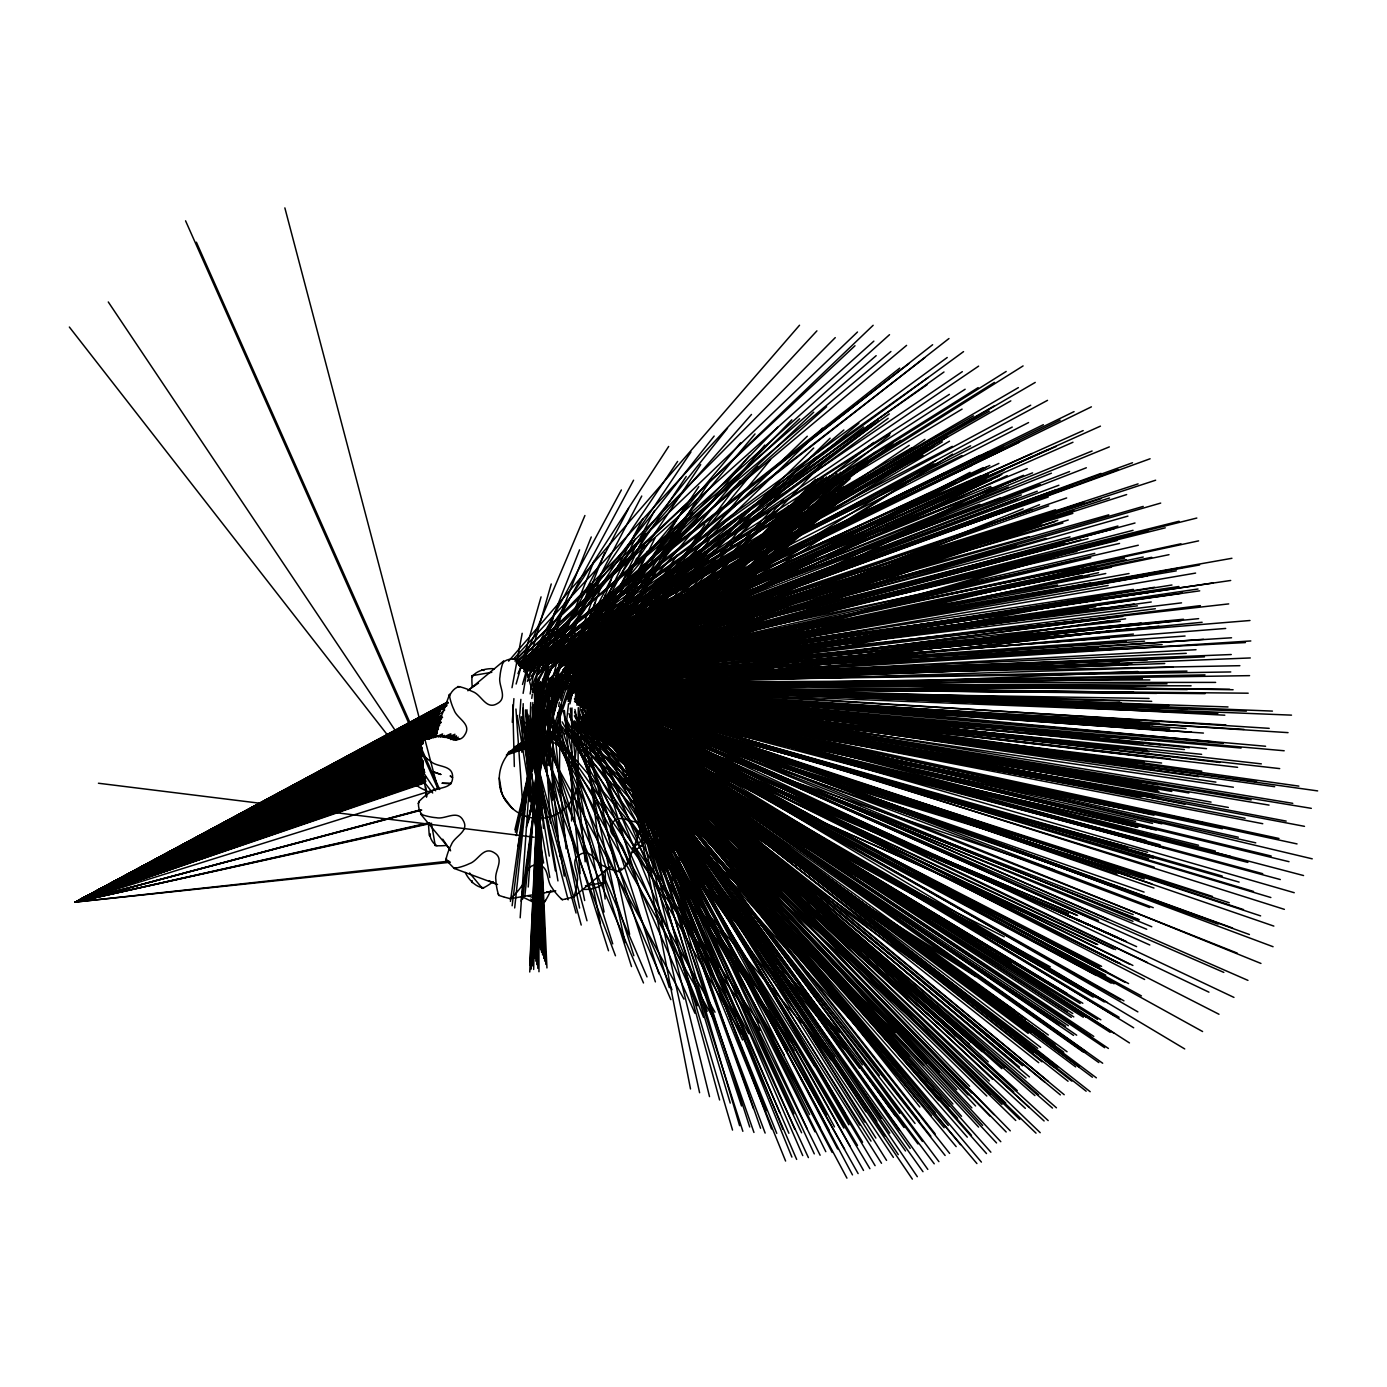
<?xml version="1.0" encoding="UTF-8"?>
<svg xmlns="http://www.w3.org/2000/svg" width="1387" height="1387" viewBox="0 0 1387 1387"><rect width="100%" height="100%" fill="white"/><g stroke="black" fill="none" stroke-linecap="round" stroke-linejoin="round"><path stroke-width="1.5" d="M537.792 968.299L538.537 686.236M538.607 664.702C533.249 648.873 550.448 658.842 555.459 661.495L970.64 445.834M571.6 820.983L571.964 707.942M577.946 809.054L578.275 707.595M650.451 761.914L658.253 807.442L657.143 806.176A62.918 62.918 0 0 0 650.243 799.467A50.938 50.938 0 0 0 646.602 796.727C639.788 790.382 624.063 793.572 624.635 780.777C624.566 767.965 640.153 771.779 647.226 765.711A50.955 50.955 0 0 0 650.954 763.11A62.935 62.935 0 0 0 658.131 756.695L658.166 750.263L656.432 743.813L628.19 709.832M565.22 750.003L573.663 761.082A15.188 5.825 67 0 1 575.64 765.572L577.98 780.101M536.769 964.606L539.04 686.288M539.214 664.72L539.283 656.086M552.199 800.178L553.188 707.231M559.273 791.977L560.192 706.572M535.815 961.174L539.543 686.392M539.838 664.754L539.959 656.086M610.696 693.153C600.051 694.87 595.006 712.433 583.129 705.411C571.184 697.73 585.21 684.537 580.997 673.787A62.9 62.9 0 0 0 579.02 664.373L578.552 662.743L567.023 659.414L521.495 667.216M658.236 750.592L659.31 755.482L658.149 756.695L658.166 750.263M534.897 957.966L540.046 686.288M540.462 664.72L540.618 656.103M499.268 777.934L501.626 792.514M533.648 969.461L540.497 688.524M541.086 664.754L541.294 656.12L540.375 664.72M521.824 752.222L523.228 703.677M529.435 746.726L530.701 702.568M532.261 771.241L534.134 704.648M532.868 966.063L541.017 688.42M541.953 656.138L541.71 664.737L994.531 405.732M539.578 763.613L541.277 703.764M532.868 965.283L541.311 688.576M542.022 664.789L542.3 656.138M531.949 962.457L541.502 688.507M542.317 664.789L542.629 656.155M531.637 961.035L541.762 688.593M542.646 664.806L542.958 656.155M661.495 783.846L661.443 773.044L660.021 772.126L661.443 773.374M530.701 754.996L532.868 702.515M538.156 747.177L539.959 703.59M530.892 969.392L542.126 688.576L530.77 968.594M543.167 662.657L543.427 656.172L542.352 664.72M543.357 662.657L543.635 656.19M540.497 770.721L543.392 703.781M548.194 765.433L550.795 705.151M421.059 762.209C416.759 768.034 413.153 779.529 417.227 785.961A62.9 62.9 0 0 0 425.722 790.486A50.955 50.955 0 0 0 427.144 791.058M529.782 965.335L542.473 688.628M543.669 662.691L543.964 656.207M529.747 971.992L542.802 688.663M543.999 662.709L544.293 656.224L545.542 657.646L952.332 446.354M661.46 784.383L656.172 795.895M472.273 686.998A62.918 62.918 0 0 1 471.944 677.376C475.342 670.597 487.322 667.962 494.431 668.811M582.817 889.275C589.943 890.142 601.871 887.489 605.304 880.71A62.9 62.9 0 0 0 604.975 871.105M426.78 796.173L418.978 750.644L422.324 739.115L423.937 738.63A62.9 62.9 0 0 1 433.368 736.67A50.938 50.938 0 0 1 437.911 736.306C447.047 734.573 458.646 745.669 464.992 734.538C471.892 723.754 456.704 718.657 453.965 709.745A50.955 50.955 0 0 1 452.179 705.55A62.9 62.9 0 0 1 449.544 696.291C450.532 692.408 455.404 686.842 459.513 686.704A62.918 62.918 0 0 1 468.65 689.72M565.463 899.036L573.854 896.852L574.391 895.256A62.918 62.918 0 0 0 576.749 885.912A50.955 50.955 0 0 0 577.287 881.404C579.385 872.336 568.774 860.287 580.13 854.409C591.191 847.942 595.682 863.338 604.472 866.424A50.938 50.938 0 0 0 608.598 868.366A62.918 62.918 0 0 0 617.735 871.365C621.844 871.261 626.716 865.679 627.704 861.795A62.918 62.918 0 0 0 625.069 852.537A50.972 50.972 0 0 0 623.283 848.359C620.561 839.447 605.356 834.333 612.256 823.549C618.602 812.435 630.201 823.514 639.338 821.797A50.938 50.938 0 0 0 643.88 821.416A62.9 62.9 0 0 0 653.294 819.44L655.132 818.347M512.271 722.35L513.901 698.615M519.882 713.872L520.871 699.377M520.177 917.795L536.648 679.682M537.688 664.668L538.624 656.086M528.239 887.021L542.577 679.838M543.617 664.72L543.912 660.403L532.4 666.349M574.218 769.022L580.39 705.446M514.681 907.965L538.797 679.786M524.823 896.245L547.224 684.346M556.985 742.513L561.354 704.423M565.029 734.347L568.549 703.712M512.132 905.78L540.219 681.78M522.656 899.036L549.512 684.675M531.776 698.389L532.331 694.211M539.214 699.325L540.653 688.541M540.947 712.138L542.646 699.533M549.235 704.388L549.737 700.678M510.433 901.411L540.757 681.797M543.409 662.622L544.293 656.224M521.2 901.221L550.76 687.033M541.398 699.499L541.936 695.823M548.506 700.487L550.379 687.883M550.275 711.67L551.905 700.886M558.666 706.382L559.308 702.169M523.124 693.361L527.58 667.026M530.163 693.933L536.197 658.253M518.149 846.365L546.807 677.879M530.094 812.314L553.066 677.237M511.994 687.709L522.188 633.304M471.927 677.376L472.291 675.504M604.94 882.583L605.304 880.71M516.241 835.633L548.975 677.931M528.308 822.023L557.713 680.341M569.936 703.868L573.472 687.64M576.871 705.133L582.384 679.734M429.571 835.841L430.039 833.76C429.346 837.661 433.368 844.302 436.957 845.741A62.918 62.918 0 0 0 446.579 845.394M515.357 832.252L550.466 678.208M527.216 825.022L560.105 680.722M446.562 860.547L446.285 858.154A62.918 62.918 0 0 1 449.284 849.017A50.938 50.938 0 0 1 451.243 844.908C454.329 836.118 469.725 831.611 463.258 820.567C457.381 809.193 445.366 819.786 436.264 817.706A50.955 50.955 0 0 1 431.756 817.151A62.9 62.9 0 0 1 422.411 814.81C419.377 812.453 417.4 804.928 419.099 801.391A62.9 62.9 0 0 1 426.277 794.976A50.955 50.955 0 0 1 430.022 792.393C437.078 786.325 452.665 790.122 452.595 777.327C453.185 764.532 437.46 767.704 430.646 761.359A50.972 50.972 0 0 1 427.005 758.62M656.432 743.813L654.837 743.276A62.918 62.918 0 0 0 645.492 740.918A50.955 50.955 0 0 0 640.985 740.381L621.168 742.964L616.209 740.641L612.551 733.983L613.921 727.221L622.902 718.154L627.947 709.086L631.345 698.302L629.126 695.806L623.023 689.634L579.714 673.631M658.184 807.771L657.143 806.176M514.872 829.859L551.402 678.33M526.419 827.398L561.683 681.104M541.155 695.251L555.424 636.633M548.628 696.066L564.474 630.981M551.471 698.823L562.359 654.439M558.597 699.828L571.6 646.775M658.097 808.084L655.305 817.845M550.812 696.534L565.844 638.575M557.418 699.464L575.224 630.773M560.764 700.262L572.346 655.444M568.167 701.423L581.396 650.278M532.539 692.182L554.852 611.944M539.63 692.702L564.544 603.137M532.296 767.618L558.458 673.857M548.645 732.821L565.376 672.886M516.12 684.034L541.069 596.861M522.5 684.432L551.246 583.962M578.275 705.428L599.479 638.627M534.394 757.267L560.868 674.186M548.576 743.38L569.936 676.353M535.365 754.216L562.428 674.637M548.645 746.83L572.328 677.203M478.48 683.15L468.511 689.911A50.955 50.955 0 0 1 472.776 691.662C481.566 694.783 486.057 710.144 497.101 703.694C508.474 697.8 497.881 685.785 499.961 676.7A50.955 50.955 0 0 1 500.516 672.175A62.9 62.9 0 0 1 502.857 662.847C505.128 659.588 512.809 657.993 516.276 659.518A65.31 65.31 0 0 1 519.692 663.073A59.329 59.329 0 0 1 522.691 666.714A50.955 50.955 0 0 1 525.274 670.441C531.186 677.914 527.996 694.402 541.71 693.049C553.448 692.078 549.911 677.636 556.308 671.065A50.972 50.972 0 0 1 559.048 667.442A62.9 62.9 0 0 1 565.757 660.524M647.833 722.54L647.209 724.343C647.885 720.442 643.845 713.82 640.291 712.363A62.9 62.9 0 0 0 630.669 712.693A50.92 50.92 0 0 0 629.161 712.918M536.11 752.049L563.434 674.88M548.541 749.483L573.975 677.619M560.747 698.164L595.179 602.114M567.872 699.031L605.252 594.78M550.674 694.454L590.446 583.719M558.163 695.182L600.155 578.258M569.294 701.718L604.645 605.599M576.697 702.793L614.25 600.744M415.805 785.059L422.064 768.103M433.212 737.953L449.665 694.159M627.565 863.945L644.036 820.133M654.473 791.873L661.443 773.044M560.348 695.823L600.883 587.29M566.746 698.58L611.095 579.818M542.386 691.315L593.948 561.215M549.495 691.818L604.645 552.633M527.337 681.364L579.575 549.841M530.736 689.356L591.261 536.96M564.526 688.75L571.132 672.106M585.193 654.404L578.552 671.083L1160.694 503.082M517.992 673.649L584.915 515.513M418.146 803.593L419.099 801.391M570.594 679.751L574.409 671.065M586.84 666.159L582.956 674.984L613.956 616.088M573.403 677.463L576.108 671.637M588.053 670.285L585.383 676.041L623.63 609.344M569.485 699.603L636.702 558.163M575.709 702.29L647.469 551.28M577.807 703.192L644.175 564.353M538.312 664.737C541.988 648.37 528.308 657.819 527.199 666.159L523.367 668.153M575.328 675.798L577.148 672.001M588.625 673.388L586.996 676.787L628.103 608.217M560.591 693.812L635.107 538.971M567.179 696.378L645.406 533.822M433.333 736.913L435.969 731.486M619.382 871.782L621.133 868.158M636.893 835.633L639.528 830.224M640.413 828.42L643.915 821.191M568.341 699.187L644.209 544.762M574.547 701.718L655.115 537.792M502.84 662.83L503.706 661.148M573.524 896.938L574.391 895.256M436.073 733.706A50.938 50.938 0 0 1 435.154 732.492A62.9 62.9 0 0 1 430.039 724.343C429.762 716.767 438.448 708.497 445.244 705.688M647.833 835.546L647.209 833.76A62.9 62.9 0 0 0 642.112 825.594A50.955 50.955 0 0 0 641.158 824.381M535.451 686.634L628.588 508.544M542.092 686.582L641.748 496.026M647.677 835.841L645.44 839.95M553.621 688.802L642.996 518.582M558.77 692.98L654.612 510.451M581.188 680.584L589.128 677.116L638.505 583.286M523.662 671.499L621.376 489.94M527.649 676.995L633.582 480.197M641.713 596.566L594.035 679.699L677.203 555.008M645.111 840.522L641.973 845.654L632.004 852.416M577.061 702.949L683.618 524.043M643.967 601.611L596.358 681.017L689.876 551.246M568.601 697.089L686.114 504.521M575.033 699.447L696.863 499.788M575.917 702.377L692.512 512.306M580.754 673.753L587.984 677.272L631.12 607.315M645.163 605.269L597.884 681.936L695.702 551.61M533.284 901.897L544.623 901.862L545.542 900.44A62.918 62.918 0 0 0 550.05 891.945A50.955 50.955 0 0 0 550.639 890.523M523.922 669.175L668.673 446.441M548.663 682.803L686.218 476.452M554.263 684.259L700.695 464.61M561.995 692.217L698.805 486.646M567.994 694.246L711.167 479.122M576.992 691.125L600.432 681.277L704.891 524.65M529.886 680.566L677.619 461.42M536.977 680.376L690.951 451.989M658.149 756.695L659.241 755.152M709.416 539.699L605.131 684.415L749.327 508.856M576.177 700.192L739.93 480.908M608.633 684.276L712.519 545.854M598.82 682.525L699.585 551.714M610.089 685.386L714.218 550.206M526.228 673.354L714.166 436.055M530.978 676.388L727.516 428.219M569.866 695.494L757.666 466.396M574.409 698.892L770.583 459.548M690.501 1088.968L611.736 685.455L778.246 482.711M558.753 684.849L749.205 455.994M562.914 687.675L764.792 445.088M542.768 679.179L740.658 442.8M550.084 678.763L755.013 433.94M508.596 661.148L799.536 325.234M532.955 656.224L520.246 663.784M544.293 901.879L545.542 900.44M524.858 672.435L751.494 414.453M608.754 684.398L764.185 508.509M844.423 470.921L616.209 689.148L783.534 499.805M610.228 685.507L770.999 510.572M788.475 505.822L619.746 689.408L836.17 483.005M513.207 659.397L816.908 330.869M611.147 686.201L775.524 511.786M621.151 690.674L789.74 511.768M611.736 685.455L829.339 456.219M840.782 472.256L616.209 689.148L815.504 479.313M836.985 473.574L616.209 689.148L817.949 478.931M538.52 674.169L777.639 427.196M544.675 675.157L791.873 419.828M833.344 474.805L616.209 689.148L820.619 478.376M829.946 475.88L616.209 689.148L823.618 477.665M514.906 661.062L835.269 337.613M575.813 700.071L816.076 457.242M616.209 689.148L826.652 476.851M565.636 689.998L813.718 448.036M569.554 692.39L830.12 438.223M556.36 678.451L807.286 436.246M560.677 680.93L822.526 428.15M515.877 659.033L857.495 332.013M519.397 663.905L873.151 325.286M531.013 672.279L799.623 418.735M537.272 673.146L813.718 412.199M839.256 482.121L619.868 689.512L850.144 478.654M516.71 662.709L854.999 345.744M842.845 481.046L619.885 689.512L846.694 479.815M844.458 486.698L622.85 689.322L847.942 485.693M516.033 662.102L873.862 341.133M889.518 334.7L520.818 665.431L532.227 659.137M855.363 483.387L621.272 690.813L851.358 484.652M621.272 690.813L853.022 484.132M529.574 670.927L826.617 406.755M851.843 488.432L622.122 691.61L855.19 487.426M415.788 773.374L417.227 772.126A62.918 62.918 0 0 1 418.649 771.259M567.023 659.414L565.74 660.524L567.335 659.484M504.417 897.146L510.225 898.689L511.508 897.58A62.918 62.918 0 0 0 518.201 890.662A50.938 50.938 0 0 0 520.94 887.021C527.285 880.208 524.113 864.482 536.89 865.072C549.703 865.003 545.889 880.554 551.957 887.645A50.955 50.955 0 0 0 554.557 891.39A62.918 62.918 0 0 0 560.972 898.568L562.186 899.73M519.969 663.211L876.168 355.679M554.28 672.851L843.851 430.005M558.77 674.966L858.882 423.295M517.646 663.836L890.922 351.5M522.188 667.026L906.595 345.38M429.259 722.835L444.707 710.005M467.87 690.761L503.394 661.235M573.854 896.852L609.378 867.343M632.541 848.081L647.989 835.251L647.209 833.76M573.368 693.309L876.029 451.763M575.414 696.551L892.985 443.112M520.108 666.575L899.73 368.127M521.668 666.419L932.636 344.722M529.799 666.627L948.968 338.532M565.133 682.733L873.706 442.418M567.56 686.062L889.639 435.258M519.241 665.639L909.092 363.481M525.257 667.355L924.782 357.69M548.784 669.869L863.581 426.953M555.025 670.51L878.439 420.954M541.138 667.979L873.498 423.885M547.622 668.413L888.183 418.319M522.986 667.997L947.234 357.499M532.747 666.922L963.549 351.622M537.913 667.234L889.292 413.915M522.604 666.315L928.284 377.455M530.181 666.644L943.992 371.993M523.575 667.632L927.192 384.632M529.643 665.985L962.335 371.664M539.3 664.962L978.633 366.116M602.079 872.683L610.401 867.048M563.503 677.706L909.248 445.331M566.052 680.584L924.921 439.402M577.096 698.684L933.399 465.182M527.806 666.193L949.384 394.359M965.144 389.244L537.168 665.223L530.025 660.489L537.515 664.824M509.896 898.603L511.508 897.58M890.229 433.507L544.623 656.242L545.542 657.646L900.874 440.32M415.805 773.044L417.227 772.126M532.868 666.766L978.147 387.632M539.023 664.616L1006.199 371.456M546.097 663.471L994.444 382.413M548.992 663.437L1023.086 365.925M571.548 687.865L936.156 460.345M571.895 691.68L952.54 454.138M561.943 672.626L926.897 447.151M564.509 675.296L942.38 441.846M532.955 666.02L962.093 409.096M559.967 667.476L934.197 446.163M562.602 670.008L949.506 441.187M552.026 665.049L932.792 441.343M558.476 665.327L947.928 436.524M548.645 663.766L944.738 431.392M545.889 663.211L1018.387 387.614M555.754 662.084L1035.239 382.413M912.091 447.637L546.409 659.068L961.867 455.595M973.466 415.857L533.354 666.714L542.906 661.686M546.27 663.662L989.295 411.159M553.136 662.535L1010.828 400.86M549.131 659.449L923.014 455.456M450.376 862.263L75.644 902.053L446.943 702.325M519.293 663.402L532.625 656.242L551.454 663.194M447.897 861.24L75.644 902.053L447.481 702.307M519.934 663.367L533.284 656.207L533.718 666.974M1030.714 405.212L552.91 662.258L1012.25 427.075M1047.532 400.34L562.81 661.114L1074.075 411.61M431.6 823.254L75.644 902.053L448.018 702.273M518.669 664.373L533.943 656.172L534.342 666.991M428.34 823.41L75.644 902.053L447.741 702.654M429.485 822.682L75.644 902.053L447.29 703.088M519.379 664.321L534.949 656.138L535.209 664.754M421.717 810.043L75.644 902.053L447.55 703.07M520.021 664.304L535.278 656.138L535.503 664.789M420.729 809.991L75.644 902.053L448.088 703.053M518.755 665.292L535.954 656.12L536.11 664.754M419.914 809.991L75.644 902.053L445.192 704.891M519.414 665.171L536.613 656.103L536.734 664.737M284.855 207.894L437.859 788.648L75.644 902.053L445.73 704.873M520.125 665.24L531.568 659.137M424.301 783.083L75.644 902.053L445.973 704.873M425.497 781.991L75.644 902.053L446.25 704.873M425.93 781.141L75.644 902.053L446.787 704.873M520.472 665.569L532.556 659.137M425.046 780.725L75.644 902.053L445.799 705.688M520.212 666.211L531.654 660.143M425.428 779.841L75.644 902.053L446.337 705.688M520.853 666.211L532.313 660.143M424.509 779.373L75.644 902.053L446.857 705.706M521.581 665.951L531.065 661.166M424.855 778.454L75.644 902.053L445.019 706.781M426.052 777.691L75.644 902.053L445.487 706.729M522.136 666.228L529.799 662.188M425.93 777.223L75.644 902.053L444.499 707.526M522.847 666.211L528.516 663.315L534.29 666.28M424.422 777.587L75.644 902.053L445.019 707.543M521.252 667.234L529.227 663.211M570.317 683.358L970.033 472.36M570.681 686.6L986.157 467.298M424.214 776.98L75.644 902.053L439.54 710.577M521.893 667.251L529.557 663.211M423.815 776.339L75.644 902.053L439.904 710.595M522.344 667.268L530.007 663.229M423.208 776.46L75.644 902.053L438.829 711.392M522.535 667.268L528.672 664.234M422.827 775.922L75.644 902.053L439.696 710.994M521.339 668.257L528.984 664.252M423.486 775.454L75.644 902.053L439.35 711.41M521.651 668.274L529.314 664.252M423.122 775.021L75.644 902.053L440.095 711.479M424.474 774.154L75.644 902.053L435.362 714.132M423.451 774.102L75.644 902.053L435.553 714.478M439.02 713.369L75.644 902.053L423.226 773.859L75.644 902.053L434.495 715.467M423.035 773.634L75.644 902.053L432.519 717.391M422.896 773.478L75.644 902.053L434.062 716.594M424.387 772.906L75.644 902.053L438.361 714.877M424.162 772.767L75.644 902.053L438.223 715.103M424.647 772.42L75.644 902.053L431.357 718.917M424.457 772.212L75.644 902.053L437.148 716.091M424.353 772.108L75.644 902.053L431.34 719.333M583.962 676.509A50.938 50.938 0 0 1 585.175 675.573A62.883 62.883 0 0 1 593.341 670.458C600.918 670.216 609.118 678.989 611.979 685.663M465.252 872.423C468.147 879.081 476.313 887.957 483.924 887.645A62.918 62.918 0 0 0 492.073 882.531A50.955 50.955 0 0 0 493.287 881.595M424.613 771.935L75.644 902.053L435.969 717.304M538.104 664.945L541.953 662.969M424.075 771.796L75.644 902.053L437.061 717.01M551.835 659.935L934.023 463.813M562.428 661.322L1028.565 422.567M423.781 771.501L75.644 902.053L437.182 717.322M423.538 771.449L75.644 902.053L441.153 715.588M423.503 771.189L75.644 902.053L430.091 721.292M423.347 771.033L75.644 902.053L430.299 721.361M423.676 770.652L75.644 902.053L438.015 717.564M423.728 770.444L75.644 902.053L437.772 717.929M424.197 770.097L75.644 902.053L436.94 718.795M423 770.253L75.644 902.053L441.864 716.507M438.448 718.882L75.644 902.053L423.902 769.75L75.644 902.053L438.569 718.657M423.885 769.438L75.644 902.053L431.357 722.835M423.607 769.49L75.644 902.053L442.557 717.443M423.087 769.525L75.644 902.053L438.517 719.576M423.295 769.196L75.644 902.053L431.166 723.407M423.728 768.831L75.644 902.053L439.09 719.853M423 768.901L75.644 902.053L431.392 723.945M422.74 768.901L75.644 902.053L441.257 719.35M422.966 768.589L75.644 902.053L439.662 720.408M422.966 768.398L75.644 902.053L431.617 724.499M422.827 768.311L75.644 902.053L439.852 720.651M422.394 768.311L75.644 902.053L438.015 721.76M422.914 767.739L75.644 902.053L439.194 721.448M423.208 767.375L75.644 902.053L439.922 721.275M422.307 767.652L75.644 902.053L440.667 721.309M423.07 767.236L75.644 902.053L432.623 725.453M422.671 767.08L75.644 902.053L440.442 721.604M432.363 725.956L75.644 902.053L422.879 766.682L75.644 902.053L440.147 721.881M422.446 766.751L75.644 902.053L440.477 722.246M575.345 693.257L991.809 487.704M575.414 696.17L1008.436 482.451M1043.371 424.699L562.064 660.888L1019.324 442.245M422.064 766.404L75.644 902.053L440.511 722.332M422.619 765.971L75.644 902.053L441.222 722.488M422.411 765.867L75.644 902.053L438.552 723.945M569.953 660.732L1060.171 420.174M980.02 455.369L558.163 661.98L1032.587 472.863M439.038 724.17L75.644 902.053L423.26 765L75.644 902.053L439.038 723.927M557.678 662.188L987.804 452.214M422.151 765.017L75.644 902.053L439.575 724.465M422.116 764.878L75.644 902.053L438.881 725.037M570.889 661.027L1091.396 406.842M421.821 764.861L75.644 902.053L439.506 725.002M421.579 764.688L75.644 902.053L439.488 725.176M423.278 763.838L75.644 902.053L439.471 725.609M423.018 763.648L75.644 902.053L434.218 728.452M422.55 763.682L75.644 902.053L437.338 727.048M437.963 727.429L75.644 902.053L423.208 763.041L75.644 902.053L438.413 726.753M554.592 660.507L945.206 472.794M423.295 762.798L75.644 902.053L438.535 727.36M423.26 762.677L75.644 902.053L435.483 729.111M423.295 762.382L75.644 902.053L437.807 728.071M422.446 762.521L75.644 902.053L438.379 728.088M422.706 762.382L75.644 902.053L437.841 728.504M423.052 762.104L75.644 902.053L434.426 730.36M568.965 679.006L985.88 479M571.34 681.017L1001.847 474.475M548.923 663.766L1003.39 446.441M423.208 762.018L75.644 902.053L436.957 729.285M438.396 729.059L75.644 902.053L423 761.706L75.644 902.053L438.275 728.851M422.359 761.827L75.644 902.053L438.327 729.285M422.879 761.567L75.644 902.053L436.801 730.082M422.515 761.567L75.644 902.053L438.24 729.458M422.827 761.03L75.644 902.053L435.483 731.036M422.775 760.631L75.644 902.053L435.327 731.209M422.55 760.579L75.644 902.053L436.576 730.845M421.839 760.388L75.644 902.053L437.113 730.914L75.644 902.053L420.174 761.168M420.434 760.787L75.644 902.053L437.13 731.14M421.596 760.145L75.644 902.053L435.83 731.92M421.232 760.145L75.644 902.053L435.587 732.215M436.992 731.781L75.644 902.053L421.475 759.781L75.644 902.053L436.09 732.163M421.908 759.4L75.644 902.053L436.922 732.093M421.163 759.591L75.644 902.053L435.726 732.787M421.405 759.157L75.644 902.053L437.026 732.267M421.319 758.966L75.644 902.053L436.038 732.977M421.163 758.724L75.644 902.053L436.454 732.908L75.644 902.053L421.301 758.845M563.399 663.801L983.331 467.592M566.052 665.639L998.883 463.414M421.752 758.169L75.644 902.053L436.055 733.498M421.319 758.273L75.644 902.053L436.749 733.29M421.613 757.926L75.644 902.053L436.957 733.48M420.972 758.065L75.644 902.053L436.541 733.844M421.44 757.666L75.644 902.053L435.778 734.295M420.469 757.891L75.644 902.053L436.87 733.844M420.868 757.666L75.644 902.053L422.428 740.779M426.346 738.942L434.183 735.301M420.608 757.666L75.644 902.053L423.208 740.675M426.953 738.872L434.998 735.197M421.319 757.146L75.644 902.053L423.018 740.814M426.936 738.994L434.79 735.353M422.22 739.427L423.937 738.63M421.111 757.094L75.644 902.053L423.208 741.091M428.236 738.734L434.998 735.63M421.163 756.851L75.644 902.053L423.018 741.195M428.722 738.595L435.518 735.509M421.856 756.279L75.644 902.053L421.457 742.166M429.311 738.525L435.206 735.803M421.925 756.106L75.644 902.053L422.723 741.716M428.6 738.994L434.495 736.272M653.294 819.457L655.028 818.659M565.584 669.227L988.428 474.406M568.133 671.083L1004.119 470.21M420.382 756.435L75.644 902.053L422.671 741.75M432.484 737.225L436.402 735.405M421.891 755.69L75.644 902.053L422.966 741.82M429.242 738.907L435.137 736.202M421.804 755.499L75.644 902.053L423.018 742.114M421.891 755.065L75.644 902.053L423.035 742.27L75.644 902.053L421.492 755.482M549.2 659.588L971.802 465.408M564.786 660.767L989.798 465.495M567.404 674.463L991.376 479.867M420.261 755.672L75.644 902.053L422.896 742.738M420.036 755.551L75.644 902.053L422.896 742.808M421.613 754.719L75.644 902.053L423 742.895M434.772 737.503L442.626 733.914M532.885 692.546L538.78 689.859M570.022 676.267L1007.222 475.602M421.059 754.493L75.644 902.053L423.243 743.12L75.644 902.053L421.717 754.511M420.157 754.771L75.644 902.053L421.891 744.021M421.804 753.765L75.644 902.053L421.856 744.143M421.249 753.887L75.644 902.053L423.312 743.605M421.631 753.505L75.644 902.053L421.856 744.507M438.361 737L442.297 735.214M421.215 753.54L75.644 902.053L420.92 745.27M421.18 753.453L75.644 902.053L420.972 745.426M420.798 753.418L75.644 902.053L420.989 745.634M419.741 753.609L75.644 902.053L420.677 745.825M420.486 753.054L75.644 902.053L420.764 746.085M440.494 737.173L444.429 735.387M419.654 753.349L75.644 902.053L420.816 746.275M419.203 753.28L75.644 902.053L421.284 746.189M419.463 752.95L75.644 902.053L421.319 746.501M555.337 662.084L956.441 482.433M569.918 660.975L1083.178 430.594M573.975 662.449L1100.446 426.138M418.701 753.262L75.644 902.053L420.746 746.882M418.597 753.245L75.644 902.053L420.937 746.899M420.348 752.309L75.644 902.053L420.885 747.108M420.504 752.066L75.644 902.053L421.457 746.952M442.938 737.312L450.827 733.775M539.699 693.916L543.652 692.148M419.377 752.343L75.644 902.053L421.093 747.437M420.226 751.806L75.644 902.053L421.527 747.35M419.186 752.014L75.644 902.053L421.873 747.385M420.348 751.303L75.644 902.053L421.579 747.784M566.728 660.524L1031.98 453.497M570.074 662.24L1048.329 449.423M420.348 751.234L75.644 902.053L421.301 748.096M445.002 737.537L450.931 734.902M420.105 751.147L75.644 902.053L421.145 748.252M420.521 750.506L75.644 902.053L421.631 748.287L75.644 902.053L419.845 751.043M420.226 750.523L75.644 902.053L421.544 748.547M421.821 748.685L75.644 902.053L420.4 750.28L75.644 902.053L421.839 748.529M420.07 750.194L75.644 902.053L421.353 749.119M447.03 737.763L454.936 734.26M569.502 661.2L1056.183 446.423M1072.966 442.245L573.16 662.813L1092.106 451M75.644 902.053L420.174 749.899M448.504 738.196L454.468 735.595M579.801 681.312L587.741 677.844L592.838 687.397M581.136 681.104L585.106 679.37L590.637 688.663M450.48 738.421L456.427 735.821M579.87 681.901L583.84 680.167L589.614 689.339M450.428 739.496L456.375 736.913M452.301 739.704L458.247 737.156M551.974 660.195L981.285 475.637M569.52 660.68L999.125 476.001M453.636 740.138L457.623 738.421M455.421 740.329L459.392 738.63M576.801 691.385L594.763 683.826L825.802 1151.661M578.188 691.107L592.145 685.247L849.936 1145.905M862.575 1142.264L590.897 685.993L576.905 691.853L1095.036 566.312M875.873 1138.068L589.666 686.773L577.72 691.766L1140.964 723.199M578.518 691.732L588.487 687.571L889.778 1133.179M577.356 692.564L587.342 688.385L904.029 1127.51M578.258 692.564L586.233 689.235L919.269 1120.921M562.047 661.183L1027.212 468.598M577.183 693.448L585.175 690.119L935.479 1113.172M952.921 1103.983L584.152 691.038L578.171 693.517L591.573 704.613M577.183 694.471L583.181 691.974L971.646 1092.973M578.24 694.61L582.245 692.963L992.624 1079.294M577.391 695.633L581.396 693.985L1017.07 1061.367M566.763 661.356L1023.537 475.325M566.971 662.102L1017.312 479M575.068 664.928L1109.323 446.891M576.801 699.204L605.686 687.484L771.536 1129.001M576.836 699.568L600.172 689.963L820.497 1128.238M577.564 699.481L597.641 691.385L848.896 1124.805M578.396 699.412L596.427 692.148L864.604 1122.031M574.27 689.148L1023.173 508.873M574.391 691.506L1039.556 504.695M881.404 1118.321L595.248 692.945L577.183 700.21L1090.511 806.038M578.032 700.227L594.104 693.76L899.816 1113.432M576.975 701.059L593.012 694.627L919.824 1106.999M554.765 660.905L990.803 486.438M572.276 661.616L1008.488 487.062M576.333 662.743L1051.415 473.192M577.911 701.163L591.972 695.546L942.553 1098.383M576.94 702.099L590.983 696.499L969.6 1086.281M578.015 702.307L590.064 697.522L1033.956 1052.542M579.246 702.672L589.319 698.684L1073.781 1016.896M578.5 703.798L588.556 699.828L1072.775 1013.568M579.679 704.093L587.741 700.938L591.191 703.521M580.806 704.336L586.84 701.961L984.493 1050.028M579.783 705.272L612.118 692.598L623.023 689.634M579.835 705.636L606.604 695.043M580.702 705.324L605.304 695.754M573.126 663.905L1069.585 471.563M574.565 666.037L1086.35 467.766M581.101 705.619L604.056 696.499M582.644 705.133L602.842 697.28M581.534 705.931L601.681 698.112M582.852 705.532L594.988 700.834M581.222 706.451L600.571 699.013M581.396 706.971L599.531 699.967M584.118 706.538L592.197 703.434M584.516 706.52L598.647 701.094M584.083 707.075L598.196 701.649M576.42 698.268L1039.036 521.495M584.568 706.971L588.608 705.428M585.609 706.867L597.762 702.221L886.57 1160.382M584.69 707.89L596.809 703.261M568.861 660.645L979.811 504.244M585.661 708.098L595.769 704.249M588.591 707.422L594.659 705.116M587.36 708.185L593.428 705.896M568.514 665.673L1021.352 494.899M569.398 667.684L1037.268 491.223M555.511 662.483L1000.287 497.829M567.075 660.611L1040.25 484.618M575.016 662.657L1017.815 498.748M577.027 664.46L1058.888 485.242M574.426 665.656L1101.001 473.4M1118.165 469.621L576.09 667.546L1138.103 483.872M575.102 665.101L1132.503 462.755M577.165 666.748L1150.1 458.768M570.941 665.084L1055.68 489.992M572.033 667.095L1072.134 486.438M520.281 743.363L530.475 739.739M573.247 685.438L1037.216 520.697M573.438 687.449L1053.513 517.004M517.576 744.576L529.799 740.225M517.732 745.148L536.075 738.647M514.716 746.639L537.185 738.699M514.282 747.818L540.809 738.491M570.941 671.516L1032.604 509.41M571.479 673.441L1048.676 505.891M513.398 749.101L542.04 739.098M571.565 661.928L991.497 516.484M508.821 751.633L543.548 739.583M571.895 660.888L1048.208 497.049M579.714 665.465L1066.655 497.95M593.324 670.458L595.127 669.834M507.867 752.864L544.744 740.138M482.121 888.252L483.924 887.645M507.33 753.921L548.246 739.878M570.698 677.064L1038.36 517.94M573.16 678.243L1054.519 514.456M506.324 755.083L549.391 740.381M566.381 660.611L1009.736 509.913M577.772 663.818L1027.108 511.092M572.12 681.572L1041.602 523.801M574.461 682.751L1057.83 520.316M574.599 668.049L1083.958 502.146M577.98 668.967L1155.631 480.214M575.986 669.713L1100.741 498.765M575.588 668.707L1109.531 497.985M577.061 670.302L1126.643 494.57M574.703 662.015L1055.611 509.757M578.275 667.875L1073.902 510.953M571.288 661.2L1019.341 522.83M576.437 662.726L1003.72 530.059M578.362 665.795L1036.557 524.286M572.918 665.795L1056.53 516.588M573.975 667.268L1072.862 513.363M571.184 667.528L1055.282 521.477M572.45 669.592L1068.233 520.004M575.362 663.888L1062.927 523.02M577.027 670.06L1143.235 506.411M575.414 694.315L1066.776 551.697M577.46 695.164L1083.264 548.35M577.321 665.275L1108.785 514.837M581.309 670.823L1127.943 516.103M576.212 662.067L1028.946 536.682M578.986 667.736L1046.023 538.399M577.079 665.014L1016.255 545.091M576.68 672.054L1117.922 526.037M577.963 673.284L1135.017 523.003M573.733 674.169L1064.488 542.941M574.495 675.348L1080.872 539.959M578.136 665.188L1070.105 536.89M581.378 670.753L1088.032 538.624M580.009 666.453L1114.108 528.776M1133.058 530.319L579.662 672.972L1094.794 553.361M578.604 671.048L1179.071 521.252M580.546 671.759L1196.825 518.044M576.16 673.198L1147.864 530.84M579.402 673.666L1165.253 527.84M577.321 674.255L1117.072 540.531M576.836 664.252L1038.291 551.35M579.558 669.713L1055.212 553.344M576.732 690.605L1078.583 569.173M575.588 679.353L1074.388 560.469M576.021 680.393L1090.841 557.695M578.708 667.13L1077.04 551.35M578.466 668.707L1119.552 543.409M580.061 674.515L1138.294 545.23M574.842 683.912L1079.467 570.092M575.137 684.883L1095.938 567.404M575.865 687.553L1082.103 575.362M576.16 688.472L1098.573 572.692M579.281 673.284L1180.944 543.791M581.066 673.805L1198.593 540.878M564.804 899.192L562.845 899.591M577.703 675.833L1126.192 559.62M578.812 676.613L1143.269 557.019M579.645 666.037L1047.896 567.404M580.009 671.741L1064.661 569.676M579.003 670.406L1124.441 558.233M578.622 675.521L1151.678 557.314M579.991 676.18L1169.016 554.679M579.298 669.071L1083.958 566.694M575.813 674.88L1094.69 569.745M1101.521 568.965L580.113 674.741L1178.95 586.51M576.819 675.521L1111.455 567.196M562.515 899.66L560.972 898.568M576.264 676.596L1089.09 576.038M577.131 677.203L1105.768 573.524M446.683 860.703L454.208 868.453L455.872 868.141L453.965 868.227M435.085 712.727L436.957 712.363L435.258 712.433M642.164 845.376L640.291 845.741L641.973 845.654M578.084 697.436L1100.376 597.537M579.471 672.123L1129.035 573.542M579.801 675.642L1182.036 567.56M579.402 676.284L1199.599 564.977M584.985 676.787L1147.396 575.9M580.824 673.579L1231.933 558.285M578.067 668.777L1057.518 584.933M580.407 673.822L1074.145 587.481M472.013 675.694L491.813 672.296M579.766 671.048L1090.719 582.939M579.697 673.146L1176.297 570.855M582.575 676.11L1108.126 585.47M587.984 677.272L1195.594 573.091M510.225 898.689L555.754 890.887M585.435 885.79L605.235 882.409M579.263 678.572L1154.678 587.256M580.494 678.85L1171.963 585.002M575.9 682.161L1098.851 599.097M576.593 682.473L1115.599 596.878M579.87 673.839L1133.37 589.388M589.544 677.758L1151.539 592.006M590.394 678.486L1198.021 589.007M1249.982 620.509L581.17 675.313L1212.949 582.991M581.153 675.348L1230.702 580.477M580.251 673.024L1097.013 599.912M580.321 678.052L1182.244 593.081M579.766 678.364L1199.72 590.845M577.495 694.766L1109.097 620.908M577.529 694.956L1125.568 618.827M580.546 677.671L1095.782 606.743M580.529 679.041L1088.448 608.789M578.622 680.48L1134.133 604.038M579.575 680.653L1151.245 601.993M580.685 670.857L1067.244 604.403M582.904 675.642L1083.732 607.229M580.512 676.579L1104.555 607.593M577.321 686.392L1105.924 618.411M577.72 686.496L1122.655 616.435M582.384 675.278L1137.392 605.842M591.989 679.214L1155.354 608.737M582.592 675.954L1181.533 602.86M592.769 679.786L1200.396 605.634M576.108 689.755L1109.513 627.722M578.552 689.53L1126.157 625.849M576.836 692.442L1111.334 631.068M577.079 692.442L1127.874 629.195M581.378 677.133L1228.709 603.9M582.765 674.828L1103.272 618.29M1120.332 621.359L589.579 679.006L1114.957 659.813M579.766 681.971L1173.627 620.717M580.043 680.497L1198.628 618.654M580.737 680.584L1181.221 620.561M587.048 676.631L1141.154 623.075M585.054 677.307L1183.492 619.243M596.497 680.584L1158.925 626.213M577.946 682.629L1140.131 628.311M597.26 680.965L1202.13 622.278M578.916 684.034L1133.422 634.067M579.419 679.093L1225.692 628.45M585.21 676.804L1109.253 638.107M596.254 680.584L1126.14 641.435M522.466 666.8L534.48 665.933M589.648 678.624L1185.07 636.026M601.733 682.352L1203.5 639.303M546.755 891.876L554.765 891.304M1133.768 692.356L580.789 683.548L1097.828 647.66M589.492 678.399L1144.57 641.158M600.97 682.213L1162.133 644.556M590.411 678.659L1231.552 637.777M600.987 682.387L1250.814 640.95M580.199 682.751L1196.027 649.705M581.292 676.821L1245.439 642.562M577.859 688.004L1139.004 659.154M621.376 689.963L623.266 689.859M592.041 680.237L1186.266 653.329M604.021 684.051L1204.471 656.849M577.911 696.517L1137.929 671.516M580.858 683.479L1113.813 660.229M581.448 686.236L1119.274 662.761M579.558 680.826L1231.257 654.525M603.258 683.912L1250.294 657.958M591.868 680.306L1147.361 659.865M600.71 682.768L1131.688 663.454M1164.751 663.523L603.241 684.19L1272.434 711.098M581.517 685.143L1127.908 664.702M579.072 685.351L1172.847 667.147M578.674 690.865L1142.403 678.624M581.361 678.33L1239.874 665.691M600.883 681.849L1186.977 671.083M608.425 685.837L1204.991 674.88M597.312 681.676L1230.772 671.949M607.627 685.49L1249.566 675.642M1138.138 686.253L577.581 694.61L589.076 704.336M577.131 692.876L1144.327 686.062M600.675 682.369L1149.823 679.925M1269.192 728.348L611.962 686.444L1167.022 683.843M1136.716 686.166L1145.714 686.132M579.61 682.577L1215.636 682.404M580.321 685.161L1191.104 685.819M578.708 688.611L1103.116 692.269M603.952 683.427L1229.628 689.27M603.189 683.895L1187.289 689.599M616.331 687.293L1248.196 693.205M1205.078 693.639L617.094 687.9L1225.883 724.968M580.078 687.64L1156.706 693.396M581.396 679.803L1233.095 689.738M578.032 689.166L1149.06 698.459M578.778 688.021L1119.725 701.007M576.975 690.085L1121.407 703.157M607.229 684.97L1151.713 701.337M618.533 688.992L1168.704 705.515M608.338 685.421L1228.015 706.954M618.481 689.304L1246.358 711.115M611.927 686.34L1187.029 708.826M616.157 688.039L1291.505 715.137M621.376 690.293L1204.627 713.109M1217.873 713.351L581.153 684.172L1201.783 771.137M579.627 684.38L1200.535 712.831M532.955 901.879L531.706 900.44A62.9 62.9 0 0 1 530.84 899.019M581.378 681.277L1224.808 715.207M1159.376 723.251L577.477 691.385L1161.595 763.041M578.743 691.697L1142.264 722.558M579.333 689.98L1139.334 721.24M624.843 691.68L1244.018 729.389M579.367 688.871L1147.326 724.118M1149.147 726.06L577.859 690.605L1153.36 829.201M618.255 689.911L1288.038 732.631M615.845 688.299L1152.926 724.569M624.913 692.252L1169.744 729.042M618.394 689.148L1186.041 728.539M625.589 692.963L1203.431 733.064M579.402 687.363L1191.572 732.215M578.136 687.744L1174.304 731.417M578.032 695.078L1145.991 739.774M577.928 692.737L1159.255 740.519M577.217 693.171L1142.385 739.618M580.91 685.611L1265.585 746.258M621.359 690.466L1223.195 743.397M624.601 692.269L1284.189 750.766M1241.088 748.044L626.872 694.02L1317.65 790.902M1160.295 744.68L578.292 693.673L1141.12 796.589M577.668 694.124L1143.686 743.727M457.623 686.548L459.513 686.704M617.735 871.383L619.625 871.556M581.292 682.733L1214.596 741.958M1206.517 748.651L580.962 685.594L1184.897 804.217M579.523 686.236L1189.335 747.714M578.448 692.841L1116.934 747.108M578.708 694.246L1118.546 748.651M624.757 692.442L1184.446 749.552M627.531 695.754L1201.627 754.337M578.05 694.211L1102.197 747.316M578.483 687.761L1146.876 750.176M579.298 689.27L1149.164 751.841M624.809 691.558L1261.338 763.873M626.56 694.419L1279.698 768.606M625.468 693.275L1219.901 762.451M580.078 690.05L1170.195 758.862M626.699 696.239L1237.585 767.323M576.784 690.535L1152.857 757.701M576.645 692.009L1144.362 761.844M576.819 693.535L1133.768 762.59M577.235 694.783L1135.346 763.994M98.442 783.239L534.134 837.228M1181.967 771.709L626.681 695.65L1311.322 808.344M627.236 698.441L1198.94 776.737M626.785 693.985L1256.553 781.748M628.45 696.655L1274.67 786.706M451.156 783.482L441.968 783.239L451.174 783.586M622.451 691.159L1298.856 786.117M580.72 686.842L1154.001 769.178M627.444 696.066L1215.914 782.112M1233.372 787.227L628.484 698.771L1245.093 818.295M578.223 692.061L1158.076 784.747M1141.137 783.291L577.252 693.153L1135.537 821.433M577.408 694.436L1149.736 786.516M578.084 695.442L1151.366 787.677M626.595 693.743L1292.771 803.333M1251.161 799.918L626.577 696.153L1312.241 858.83M1269.053 805.101L630.357 698.996L1303.555 875.544M577.547 693.292L1157.139 790.243M578.396 694.28L1158.96 791.405M1188.815 792.948L580.685 686.981L1160.139 844.856M579.298 688.212L1171.807 791.457M627.184 698.597L1211.076 802.102M628.155 701.059L1228.327 807.442M578.05 689.616L1151.834 794.82M577.096 690.189L1154.383 796.051M1155.735 798.166L578.674 692.304L1127.18 847.024M577.824 693.587L1139.126 796.554M628.519 696.101L1286.182 821.104M578.622 687.258L1158.786 797.993M628.519 697.852L1304.491 826.34M629.975 701.024L1262.759 823.705M640.291 712.363L642.164 712.727M435.085 845.376L436.957 845.741M577.529 698.424L1106.185 802.536M577.79 698.944L1107.71 803.316M578.136 697.852L1122.308 808.066M578.656 698.424L1123.851 808.846M626.837 701.198L1205.372 823.15M578.674 692.859L1151.678 814.273M627.756 703.4L1222.38 828.732M577.633 693.084L1153.932 815.192M628.207 698.077L1278.987 838.476M630.305 700.071L1297.053 843.92M578.986 689.963L1238.314 837.211M577.633 691.576L1255.755 842.845M578.552 691.333L1152.562 823.41M576.801 697.453L1136.178 826.756M577.391 697.834L1137.791 827.38M578.587 687.709L1161.838 823.826M577.079 690.761L1156.117 830.102M630.01 700.556L1271.186 856.022M629.923 701.874L1289.008 861.691M626.369 703.85L1198.541 845.255M627.236 705.758L1215.341 851.081M627.687 703.244L1230.702 856.559M629.126 705.099L1247.901 862.419M1146.321 840.557L579.159 690.969L1110.432 885.721M578.015 692.911L1129.677 838.389M629.646 702.568L1262.725 873.689M629.473 703.625L1280.305 879.549M578.691 688.039L1163.572 847.752M577.668 697.245L1147.586 852.294M577.963 696.066L1154.244 856.715M627.253 705.498L1222.172 876.029M1239.146 882.115L628.571 707.093L1260.61 915.888M630.131 700.799L1294.244 892.708M602.478 698.58L1153.169 858.172M578.344 694.124L582.488 695.32M599.115 700.123L1148.575 858.588M503.776 896.973L498.696 895.343L498.21 893.731A62.9 62.9 0 0 1 496.234 884.299A50.938 50.938 0 0 1 495.87 879.774C494.153 870.62 505.232 859.021 494.119 852.676C483.335 845.775 478.238 860.963 469.309 863.702A50.955 50.955 0 0 1 465.13 865.488A62.9 62.9 0 0 1 455.872 868.123M629.213 704.561L1253.536 891.46M628.987 705.376L1270.873 897.528M1101.226 861.171L593.463 707.491L1067.244 993.543M592.44 709.294L1084.149 859.68M605.842 696.881L1154.157 867.135M594.382 706.416L1115.963 869.805M629.715 702.568L1284.379 909.352M626.716 707.786L1212.515 896.453M1229.263 902.764L627.999 709.121L1247.953 980.384M583.095 697.678L576.923 695.685L586.476 700.643M597.52 702.342L1144.258 879.011M1135.814 873.481L579.749 689.668L1098.452 920.517M626.664 705.862L1243.515 909.595M601.993 700.002L1151.851 883.866M1129.937 876.116L579.454 690.327L1091.292 918.419M578.292 692.165L1117.038 873.983M588.955 712.467L1054.328 870.013M629.265 704.336L1273.855 926.1M482.121 669.834L483.924 670.458L482.416 669.678M605.408 698.06L1153.984 888.061M595.266 705.948L1126.244 889.726M600.519 702.568L1144.084 892.084M625.988 710.075L1201.575 917.605M625.312 710.439L1218.081 924.141M628.155 708.532L1232.558 928.024M1249.427 934.526L627.895 708.809L632.264 715.588M454.208 868.453L497.534 884.455M527.667 895.603L544.623 901.862M629.074 706.156L1273.075 946.714M601.698 701.25L1149.598 907.531M607.003 699.794L1153.256 907.67M578.223 698.216L584.274 700.574M596.358 705.289L1133.196 914.57M625.294 709.693L1237.273 953.129M576.68 696.239L584.725 699.429M596.757 704.215L1138.987 919.529M600.034 703.937L1138.883 920.101M628.536 707.63L1260.956 963.445M598.716 705.116L1133.006 921.315M606.5 700.695L1151.782 926.759M603.172 702.984L1146.72 929.29M589.076 713.126L1068.701 913.738M592.492 711.67L1077.612 915.42M591.972 711.496L1076.347 914.952M593.809 709.797L1090.598 925.545M593.151 709.693L1089.159 925.112M626.612 712.155L1223.837 972.408M580.321 688.351L1108.161 919.477M583.424 699.846L577.616 696.794L587.412 704.995M597.277 706L1117.523 937.473M596.046 705.775L1115.373 936.849M587.273 716.992L1037.84 918.159M586.996 717.044L1036.956 917.934M608.234 702.446L1149.823 944.998M599.583 704.943L1126.487 941.565M600.034 705.342L1123.765 940.542M602.842 703.868L1136.612 946.645M598.178 706.416L1115.685 949.592M598.612 707.127L1113.224 948.951M595.04 708.22L1097.741 944.495M594.295 708.358L1096.059 944.183M627.323 710.491L1233.962 997.409M623.942 712.883L1208.944 992.173M531.724 666.61L527.84 664.737L531.602 666.87M607.714 703.14L1147.43 962.543M445.903 859.801L449.509 861.552M489.264 880.832L496.477 884.334M521.772 896.609L532.625 901.862L531.706 900.44M602.53 704.579L1132.902 965.456M604.177 705.723L1129.659 964.19M599.149 705.723L1120.419 963.618M599.375 706.416L1117.558 962.786M626.681 711.86L1218.982 1014.261M582.349 722.072L1004.24 936.832M607.454 703.833L1144.622 979.482M588.972 702.394L579.367 697.453L588.036 703.937M594.728 705.359L1101.59 966.34M578.344 697.8L584.118 700.782M595.647 706.711L1099.631 966.202M654.837 743.276L656.519 744.143M420.729 813.961L422.411 814.828M589.562 701.267L579.974 696.257L590.897 703.33M597.208 705.272L1106.583 971.576M596.081 705.654L1104.433 971.437M597.762 707.283L1105.751 975.148M597.918 708.376L1103.116 974.766M604.125 706.208L1128.602 983.591M603.622 706.572L1125.256 982.447M1098.695 975.616L596.566 707.318L960.515 1144.656M595.023 707.63L1096.302 975.46M598.924 706.399L1114.09 983.782M600.64 708.272L1111.091 983.123M534.949 665.014L529.245 661.911L534.723 665.396M609.101 705.48L1141.432 995.918M587.845 715.952L1035.326 960.376M587.394 716.767L1034.165 960.827M589.718 712.987L1050.34 966.895M590.845 714.756L1048.936 967.259M626.005 713.195L1202.598 1031.529M603.778 706.763L1123.955 1000.859M604.975 708.358L1120.505 999.836M591.538 710.213L1062.061 977.003M592.492 712.051L1060.396 977.35M583.667 718.986L1011.314 963.445M585.21 721.084L1010.429 964.156M608.806 706.035L1137.877 1011.886M578.622 696.933L586.094 701.267M595.439 706.677L1086.992 991.254M582.8 700.886L577.183 697.644L582.505 701.181M595.907 708.48L1084.634 991.41M600.432 707.925L1107.485 1002.524M599.982 708.982L1104.347 1002.021M597.26 707.786L1096.042 997.288M597.294 709.294L1093.251 997.132M625.277 714.496L1184.723 1048.936M603.466 707.197L1119.101 1017.295M528.516 663.315L534.064 666.662M604.437 708.982L1115.529 1016.359M587.932 704.18L578.674 698.597L585.175 704.301M592.422 708.514L1065.268 993.959M1082.814 1003.286L596.133 708.011L982.637 1125.377M594.312 708.688L1080.196 1003.494M540.063 664.702L530.84 659.068L539.664 665.327M608.269 706.434L1133.682 1027.784M600.068 708.272L1100.879 1019.809M599.6 709.641L1097.62 1019.445M597.103 708.289L1086.298 1017.174M596.722 709.971L1083.334 1017.226M578.552 723.615L976.188 975.338M579.887 726.06L975.668 976.587M603.172 707.561L1113.882 1033.176M604.143 709.659L1110.224 1032.327M542.612 664.685L531.706 657.646L542.092 665.413M609.829 708.011L1129.469 1042.937M594.52 705.688L1067.331 1012.007M1071.284 1017.364L580.598 695.06L1048.312 1034.997M599.912 708.653L1093.788 1036.418M599.011 710.075L1090.407 1036.176M577.876 696.343L583.268 699.95M1068.406 1025.739L595.838 708.41L1005.731 1103.046M593.757 709.364L1065.597 1026.207M604.697 709.034L1108.421 1048.451M603.64 710.092L1104.659 1047.688M577.148 695.112L587.88 702.394M595.023 707.249L1061.367 1024.074M593.255 708.48L1058.714 1024.716M596.861 708.566L1076.676 1035.187M596.219 710.473L1073.555 1035.413M585.297 715.848L999.49 1002.905M586.094 718.674L998.12 1004.223M589.51 713.369L1013.984 1009.961M588.4 714.946L1012.285 1011.123M599.773 708.948L1086.593 1052.074M600.432 711.774L1083.091 1051.953M514.733 658.426L516.276 659.518M604.611 709.433L1102.682 1063.24M604.923 711.704L1098.833 1062.563M581.43 702.203L577.894 699.689L583.84 705.966M592.006 709.745L1025.582 1019.029M590.723 711.323L1023.571 1020.086M582.453 720.304L975.269 1002.558M581.552 722.072L974.229 1004.223M577.044 695.286L587.533 702.914M594.52 707.994L1045.625 1035.864M1067.071 1051.745L596.687 708.722L1029.206 1107.433M595.769 710.837L1063.794 1052.144M578.206 695.806L583.459 699.637M595.682 708.601L1054.97 1044.862M593.324 709.78L1051.953 1045.555M1079.311 1066.915L599.496 709.034L1071.804 1081.149M600.086 712.172L1075.671 1066.898M604.316 709.641L1096.371 1077.838M604.385 712.034L1092.436 1077.231M594.659 706.104L1030.576 1032.361M593.237 707.838L1028.218 1033.384M571.6 730.897L921.904 995.502M577.703 694.315L589.752 703.504M1040.631 1047.341L594.902 707.439L1022.514 1065.719M577.252 697.158L584.118 702.411M1037.736 1048.312L592.717 708.965L934.249 1163.814M1057.761 1066.915L596.566 708.792L1038.62 1094.794M595.404 711.063L1054.363 1067.453M577.044 724.777L939.38 1008.176M576.194 726.909L938.722 1010.447M604.091 709.763L1090.182 1091.708M542.837 664.269L532.625 656.242L533.111 667.06M604.16 712.45L1086.16 1091.188M599.565 712.346L1068.059 1081.236M589.319 698.684L1030.645 1047.341M1024.438 1043.804L588.556 699.828L988.255 1061.87M576.905 693.899L585.401 700.608M1041.932 1061.801L595.578 708.67L1029.431 1076.919M592.977 710.04L1038.742 1062.702M596.479 708.792L1048.156 1081.305M595.214 711.34L1044.602 1081.981M1064.21 1094.724L601.056 710.664L1040.215 1132.694M599.288 712.571L1060.361 1094.915M592.37 709.156L1019.393 1066.967M592.37 707.127L1014.07 1062.702M577.876 697.592L581.17 700.383M592.717 710.179L1026.068 1078.011M585.314 715.033L956.406 1035.396M583.996 717.512L954.672 1037.528M577.027 700.695L580.303 703.538M971.559 1042.296L588.487 710.612L924.019 1065.441M586.944 712.97L969.461 1044.186M1056.443 1107.814L601.022 710.733L1048.191 1120.592M599.045 712.745L1052.49 1108.092M415.788 784.713L417.227 785.961M594.902 711.41L1034.927 1095.591M591.694 709.988L982.083 1051.693M590.064 697.522L1004.916 1067.192M581.396 693.985L1001.83 1068.649M580.269 718.553L931.544 1032.379M578.934 721.153L930.174 1034.962M595.612 708.549L1017.295 1090.615M578.102 697.141L582.904 701.493M1013.758 1091.881L592.509 710.213L1002.021 1104.451M577.391 691.211L590.186 702.862M594.988 707.214L1005.991 1081.062M577.859 696.17L589.076 706.364L578.258 695.58M592.284 709.294L1002.662 1082.553M568.237 729.839L883.987 1018.335M567.387 732.579L883.9 1021.786M512.028 808.084L503.585 797.022M598.785 712.883L1044.116 1120.973M596.254 712.866L1025.374 1108.369M578.067 693.777L989.33 1080.958M543.912 660.403L547.05 663.402M600.155 714.444L1036.037 1133.162M578.396 696.655L583.06 701.163M574.565 722.956L895.17 1032.292M573.247 725.904L894.199 1035.569M596.618 708.549L1019.74 1119.448M596.15 712.987L1015.769 1120.488M578.188 690.345L592.076 703.955M595.179 706.989L990.353 1094.343M592.18 709.225L986.816 1096.042M598.352 710.005L1010.291 1130.838M595.89 708.185L994.011 1114.663M595.959 712.883L1006.182 1131.983M577.2 694.61L583.251 700.782M990.145 1116.223L592.318 710.057L978.598 1127.076M582.245 692.963L966.167 1088.188M577.2 691.419L968.109 1094.915M579.038 689.478L975.598 1105.976M577.183 693.344L587.603 704.301M971.854 1107.866L592.076 708.982L957.602 1118.355M587.741 700.938L939.311 1072.047M926.585 1062.997L585.834 702.914L814.915 1066.69M586.406 712.658L909.508 1056.114M583.008 714.236L907.306 1058.957M590.983 696.499L956.805 1089.61M598.438 709.797L1000.807 1141.709M996.559 1142.957L595.803 712.745L986.504 1153.568M577.616 694.02L584.967 701.961M580.841 716.49L883.242 1050.635M578.986 719.853L881.386 1054.016M565.757 727.169L839.742 1032.656M564.249 730.533L839.343 1037.268M578.483 687.016L961.538 1116.292M577.98 690.535L949.141 1106.167M577.755 692.668L587.828 703.955M598.664 709.693L990.873 1152.198M596.375 707.682L971.489 1135.346M578.084 693.431L583.788 699.932M592.336 709.676L967.311 1137.167M583.181 691.974L938.808 1100.619M418.978 750.644L420.088 751.927A62.9 62.9 0 0 0 427.005 758.62M553.69 733.914L801.443 1022.843M598.837 709.416L981.407 1162.098M595.716 712.502L976.916 1163.554M580.876 687.779L948.275 1125.498M576.992 690.31L589.51 705.22M592.301 708.532L944.148 1127.718M574.599 720.841L846.226 1045.174M571.34 722.887L844.787 1049.404M577.217 691.142L584.135 699.464M592.422 709.433L956.163 1146.616M594.832 669.678L607.662 685.126M420.816 814.273L450.324 849.798M469.586 872.96L482.416 888.408M578.812 689.668L931.475 1115.564M591.972 695.546L918.541 1101.538M580.512 685.265L935.15 1133.855M584.152 691.038L949.644 1153.412M577.72 689.564L589.804 704.856M592.492 708.254L930.833 1136.23M577.824 690.483L584.516 698.979M592.561 709.156L945.136 1155.475M586.84 701.961L879.289 1075.428M69.35 327.037L432.692 792.983M579.697 688.819L915.039 1123.487M862.402 1064.904L584.725 703.764L742.6 1040.025M584.95 711.011L859.645 1068.285M597.45 706.729L938.912 1161.63M578.466 689.807L582.367 695.008M588.019 693.067L580.269 682.681L871.001 1141.12M590.602 696.534L922.459 1141.432M578.483 688.836L917.951 1143.946M582.557 712.935L833.986 1056.495M578.812 715.207L831.576 1060.57M585.175 690.119L895.517 1116.154M565.792 724.621L791.561 1036.037M562.428 726.979L790.625 1041.741M580.616 687.987L899.574 1130.249M593.012 694.627L889.813 1108.005M597.866 706.382L927.816 1169.397M579.142 689.131L582.904 694.419M592.942 708.514L922.996 1171.703M553.222 731.4L759.278 1022.878M550.258 733.688L759.833 1030.16M588.903 692.425L581.43 681.832L857.495 1145.454M595.127 701.267L910.201 1148.332M579.263 688.056L905.52 1150.967M634.518 718.899L637.899 723.893M580.182 679.179L582.609 682.751M598.369 706.018L917.31 1176.696M593.22 708.15L912.351 1179.106M442.73 839.187L450.619 850.82M580.373 685.351L885.114 1136.092M586.233 689.235L876.844 1121.251M575.917 717.391L796.121 1045.521M572.19 719.957L794.058 1050.583M108.273 301.967L435.622 790.798M589.822 691.801L582.609 680.982L844.648 1149.234M597.017 702.602L898.273 1154.625M580.13 687.328L893.401 1157.399M594.104 693.76L865.973 1111.767M580.997 686.548L881.525 1163.277M587.342 688.385L859.819 1125.152M571.583 757.51L572.727 759.365M505.648 800.576L504.521 798.739A15.24 5.843 67 0 1 501.539 792.514A15.482 5.721 67.1 0 1 500.43 789.047M598.386 701.649L875.11 1165.669M580.824 683.982L869.892 1168.686M595.248 692.945L845.324 1113.848M586.77 710.075L787.417 1050.67M582.609 712.797L784.348 1055.247M588.487 687.571L843.868 1128.082M565.965 718.934L742.843 1027.021M562.116 721.847L741.178 1033.731M552.615 725.886L715.033 1012.25M549.2 728.782L714.894 1020.884M591.712 688.021L586.406 678.59L808.396 1157.59M599.149 701.215L863.512 1170.455M580.789 681.346L858.12 1173.593M596.427 692.148L826.565 1114.68M538.243 731.313L683.93 999.108M834.471 1126.885L598.889 690.657L793.936 1113.848M589.666 686.773L829.201 1130.318M599.964 700.782L852.502 1174.893M580.876 678.659L846.937 1178.152M578.639 712.71L748.703 1033.644M574.426 715.744L745.894 1039.331M837.644 1149.008L593.428 684.519L788.908 1133.283M583.84 680.167L832.165 1152.458M590.897 685.993L815.001 1131.809M597.641 691.385L809.592 1114.628M585.106 679.37L820.116 1155.232M419.134 750.003L420.088 751.927M807.303 1129.053L601.507 689.304L766.109 1110.762M592.145 685.247L801.582 1132.78M600.675 692.963L596.133 683.15L765.139 1133.075M602.495 696.881L814.29 1153.88M578.24 662.639L579.038 664.373M498.21 893.731L499.008 895.447M196.382 242.205L439.679 789.463M185.563 220.81L437.859 788.648M569.658 715.727L697.47 1005.731M565.289 719.073L694.922 1013.221M554.436 720.945L671.984 989.781M550.483 724.343L670.857 999.628M794.855 1129.451L602.86 688.663L753.384 1108.508M601.837 692.442L597.52 682.508L753.956 1132.451M603.553 696.413L802.744 1155.596M587.741 677.844L796.658 1159.411M539.699 726.459L647.001 976.899M534.394 728.331L643.499 982.967M600.172 689.963L779.719 1112.617M707.197 1011.296L582.055 705.081L605.131 899.019M578.968 712.433L703.608 1017.434M603.033 691.905L598.959 681.884L742.86 1131.307M604.663 695.91L791.89 1157.087M589.128 677.116L785.597 1161.04M782.927 1129.399L604.264 688.056L741.525 1105.976M594.763 683.826L776.755 1133.37M529.036 725.834L615.464 955.782M760.579 1128.255L607.142 686.929L719.61 1099.978M574.634 711.93L658.912 973.83M569.034 713.542L655.392 981.892M749.708 1126.972L608.633 686.409L709.52 1096.614M557.817 715.155L633.842 955.73M553.292 719.021L631.518 966.583M542.421 720.772L612.742 943.888M536.665 722.783L608.512 950.754M583.476 704.492L669.349 987.648M605.686 687.484L730.255 1103.098M739.6 1125.672L610.159 685.924L699.603 1092.731M600.432 681.277L732.544 1130.093M523.246 720.997L576.056 913.027M532.209 719.697L586.996 920.777M526.002 722.384L581.222 925.06M521.547 721.205L568.15 899.834M429.571 722.246L430.039 724.343M581.292 709.641L629.629 934.301M574.929 709.468L625.104 942.675M577.009 770.288L577.668 773.929M500.239 787.799L499.58 784.158M546.617 714.288L584.673 900.527M540.462 716.576L579.593 908.052M563.313 710.785L604.091 911.987M557.73 712.797L600.45 923.534M627.704 861.795L628.034 863.46M449.215 694.644L449.527 696.291M472.291 882.583L471.927 880.71L472.013 882.409M527.701 714.062L555.389 870.811M521.408 716.732L549.824 877.555M641.973 712.433L645.371 732.232M431.877 825.854L435.258 845.654M536.821 713.039L564.266 876.151M530.146 715.709L557.938 880.918M517.195 715.432L539.543 850.422M526.176 714.27L549.304 856.091M519.466 714.981L543.617 863.061M630.686 697.54L630.964 699.932M570.352 708.133L585.175 861.812M564.405 710.508L580.165 873.706M552.72 709.45L566.069 848.757M545.941 709.832L560.019 856.75M533.856 709L542.265 820.237M526.956 709.745L535.867 827.536M647.989 722.835L648.856 734.85M650.867 762.902L651.734 774.917M425.792 787.192L426.52 797.196M428.392 823.237L429.259 835.251M523.194 708.046L529.817 801.669M515.947 709.034L522.864 806.853M543.184 708.063L550.448 823.375M535.937 708.74L543.479 828.472M532.296 706.867L538.399 804.443M525.5 709.884L531.88 811.932M533.908 684.38L546.946 967.935M534.428 684.224L545.819 964.416M534.949 684.294L544.727 961.104M534.619 656.155L534.879 664.789M535.469 684.207L543.825 958.296M535.781 684.138L543.791 957.619M512.774 704.977L514.334 766.526M535.971 684.276L542.577 954.949M446.285 858.154L446.337 860.304M536.492 684.207L541.571 952.228M577.98 777.778L577.998 779.043M536.994 684.172L540.601 949.714M537.289 656.086L537.358 664.72M537.515 684.155L539.664 947.425M538.347 686.357L538.971 971.732M537.948 656.086L537.983 664.72M538.035 684.172L538.867 945.501M651.509 767.618A62.918 62.918 0 0 1 660.004 772.143M576.819 769.039A15.482 5.721 67.1 0 0 575.744 765.572A15.24 5.86 67 0 0 572.762 759.261M631.345 774.692L626.092 774.605L635.281 774.848L631.345 774.692M637.743 783.95L636.442 783.638L644.036 786.325L637.743 783.95M440.806 774.449L433.195 771.761L440.806 774.449M627.097 782.112L623.561 779.373L627.097 782.112M451.382 776.633L450.151 775.974L452.561 777.518L451.399 776.703M513.311 809.21A39.373 39.373 0 0 0 577.408 785.892A39.373 39.373 0 0 0 525.153 742.045A39.373 39.373 0 0 0 513.311 809.21"/></g></svg>
